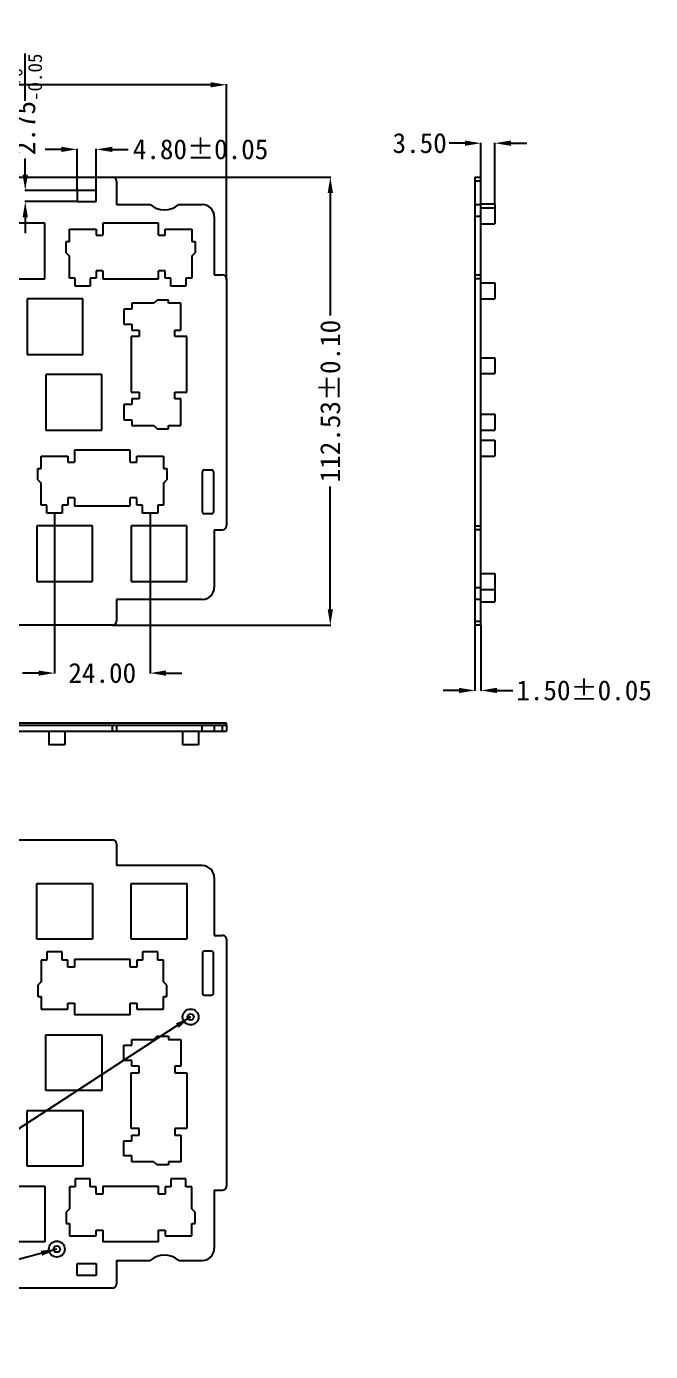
# Model space of a CAD drawing. Header units: millimetres. Extents: x -190 to 224, y -99 to 244.
# Drawn here: x 67.5 to 224.1, y -93.9 to 238.8 of the extents above; entities that cross this region are included whole.
import ezdxf

# ---------------------------------------------------------------- set-up
doc = ezdxf.new("R2010")
doc.units = ezdxf.units.MM
doc.header["$LTSCALE"] = 16.335
doc.header["$PDMODE"] = 3
doc.header["$PDSIZE"] = 0.3125
doc.layers.get('0').update_dxf_attribs({"linetype": 'CONTINUOUS'})
doc.layers.get('Defpoints').update_dxf_attribs({"linetype": 'CONTINUOUS'})
doc.styles.get("Standard").update_dxf_attribs({"font": ''})
doc.styles.get('Standard').set_extended_font_data('SimSun')
doc.dimstyles.get("Standard").update_dxf_attribs({"dimtxt": 0.15625, "dimasz": 0.1875, "dimexe": 0.125, "dimexo": 0.0625, "dimtad": 0, "dimtih": 1, "dimtoh": 1, "dimdsep": 46, "dimtxsty": 'Standard', "dimcen": 0.09, "dimazin": 2, "dimtp": 0.01, "dimtm": 0.01, "dimtfac": 1, "dimtofl": 0, "dimtmove": 0, "dimatfit": 3, "dimfxl": 1, "dimtolj": 1, "dimarcsym": 0})

# ---------------------------------------------------------------- blocks, each defined once
blk = doc.blocks.new('*D4')
at = {"color": 252, "lineweight": -2, "transparency": 16777216}
for p, q in [((180.01, 88.43), (180.01, 71.96)), ((181.51, 88.43), (181.51, 71.96)), ((176.01, 72.09), (172.01, 72.09)), ((185.51, 72.09), (189.51, 72.09))]:
    blk.add_line(p, q, dxfattribs=at)
at = {"color": 252, "transparency": 16777216}
for points in [[(176.01, 72.75), (176.01, 71.42), (180.01, 72.09)], [(185.51, 72.75), (185.51, 71.42), (181.51, 72.09)]]:
    blk.add_solid(points, dxfattribs=at)
at = {"layer": 'Defpoints', "color": 0, "transparency": 16777216}
for p in [(180.01, 88.49), (181.51, 88.49), (181.51, 72.09)]:
    blk.add_point(p, dxfattribs=at)
at = {"color": 4, "transparency": 16777216, "insert": (207.39, 72.09), "char_height": 5, "attachment_point": 5}
blk.add_mtext('\\A1;1.50%%P0.05', dxfattribs=at)
blk = doc.blocks.new('*D5')
at = {"color": 252, "lineweight": -2, "transparency": 16777216}
for p, q in [((89.15, 201.03), (143.84, 201.03)), ((143.71, 197.03), (143.71, 166.25)), ((143.71, 92.49), (143.71, 123.27)), ((89.15, 88.49), (143.84, 88.49))]:
    blk.add_line(p, q, dxfattribs=at)
at = {"color": 252, "transparency": 16777216}
for points in [[(143.05, 197.03), (144.38, 197.03), (143.71, 201.03)], [(143.05, 92.49), (144.38, 92.49), (143.71, 88.49)]]:
    blk.add_solid(points, dxfattribs=at)
at = {"layer": 'Defpoints', "color": 0, "transparency": 16777216}
for p in [(89.09, 201.03), (143.71, 201.03), (89.09, 88.49)]:
    blk.add_point(p, dxfattribs=at)
at = {"color": 4, "transparency": 16777216, "insert": (143.71, 144.76), "char_height": 5, "attachment_point": 5, "rotation": 90}
blk.add_mtext('\\A1;112.53%%P0.10', dxfattribs=at)
blk = doc.blocks.new('*D6')
at = {"color": 252, "lineweight": -2, "transparency": 16777216}
for p, q in [((-177.47, 175.17), (-177.47, 224.32)), ((-173.47, 224.19), (-37.69, 224.19)), ((113.66, 224.19), (5.74, 224.19)), ((117.66, 175.17), (117.66, 224.32))]:
    blk.add_line(p, q, dxfattribs=at)
at = {"color": 252, "transparency": 16777216}
for points in [[(-173.47, 224.86), (-173.47, 223.53), (-177.47, 224.19)], [(113.66, 224.86), (113.66, 223.53), (117.66, 224.19)]]:
    blk.add_solid(points, dxfattribs=at)
at = {"layer": 'Defpoints', "color": 0, "transparency": 16777216}
for p in [(117.66, 224.19), (-177.47, 175.11), (117.66, 175.11)]:
    blk.add_point(p, dxfattribs=at)
at = {"color": 4, "transparency": 16777216, "insert": (-15.97, 224.19), "char_height": 5, "attachment_point": 5}
blk.add_mtext('\\A1;295.13%%P0.10', dxfattribs=at)
blk = doc.blocks.new('*D7')
at = {"color": 252, "lineweight": -2, "transparency": 16777216}
for p, q in [((181.51, 194.32), (181.51, 209.65)), ((185.01, 194.32), (185.01, 209.65)), ((177.51, 209.52), (173.51, 209.52)), ((189.01, 209.52), (193.01, 209.52))]:
    blk.add_line(p, q, dxfattribs=at)
at = {"color": 252, "transparency": 16777216}
for points in [[(177.51, 210.19), (177.51, 208.86), (181.51, 209.52)], [(189.01, 210.19), (189.01, 208.86), (185.01, 209.52)]]:
    blk.add_solid(points, dxfattribs=at)
at = {"layer": 'Defpoints', "color": 0, "transparency": 16777216}
for p in [(181.51, 209.52), (181.51, 194.26), (185.01, 194.26)]:
    blk.add_point(p, dxfattribs=at)
at = {"color": 4, "transparency": 16777216, "insert": (166.13, 209.52), "char_height": 5, "attachment_point": 5}
blk.add_mtext('\\A1;3.50', dxfattribs=at)
blk = doc.blocks.new('*D10')
at = {"color": 252, "lineweight": -2, "transparency": 16777216}
for p, q in [((76.19, 207.97), (72.19, 207.97)), ((80.19, 197.71), (80.19, 208.1)), ((84.99, 197.71), (84.99, 208.1)), ((88.99, 207.97), (92.99, 207.97))]:
    blk.add_line(p, q, dxfattribs=at)
at = {"color": 252, "transparency": 16777216}
for points in [[(76.19, 208.64), (76.19, 207.31), (80.19, 207.97)], [(88.99, 208.64), (88.99, 207.31), (84.99, 207.97)]]:
    blk.add_solid(points, dxfattribs=at)
at = {"layer": 'Defpoints', "color": 0, "transparency": 16777216}
for p in [(84.99, 207.97), (80.19, 197.65), (84.99, 197.65)]:
    blk.add_point(p, dxfattribs=at)
at = {"color": 4, "transparency": 16777216, "insert": (111.15, 207.97), "char_height": 5, "attachment_point": 5}
blk.add_mtext('\\A1;4.80%%P0.05', dxfattribs=at)
blk = doc.blocks.new('*D16')
at = {"color": 252, "lineweight": -2, "transparency": 16777216}
for p, q in [((74.49, 116.55), (74.49, 76.32)), ((98.49, 116.55), (98.49, 76.32)), ((70.49, 76.45), (66.49, 76.45)), ((102.49, 76.45), (106.49, 76.45))]:
    blk.add_line(p, q, dxfattribs=at)
at = {"color": 252, "transparency": 16777216}
for points in [[(70.49, 77.11), (70.49, 75.78), (74.49, 76.45)], [(102.49, 77.11), (102.49, 75.78), (98.49, 76.45)]]:
    blk.add_solid(points, dxfattribs=at)
at = {"layer": 'Defpoints', "color": 0, "transparency": 16777216}
for p in [(74.49, 116.61), (98.49, 116.61), (98.49, 76.45)]:
    blk.add_point(p, dxfattribs=at)
at = {"color": 4, "transparency": 16777216, "insert": (86.49, 76.45), "char_height": 5, "attachment_point": 5}
blk.add_mtext('\\A1;24.00', dxfattribs=at)
blk = doc.blocks.new('*D26')
at = {"color": 252, "lineweight": -2, "transparency": 16777216}
for p, q in [((67.16, 201.65), (67.16, 205.65)), ((80.13, 197.65), (67.04, 197.65)), ((80.13, 194.9), (67.04, 194.9)), ((67.16, 190.9), (67.16, 186.9))]:
    blk.add_line(p, q, dxfattribs=at)
at = {"color": 252, "transparency": 16777216}
for points in [[(66.5, 201.65), (67.83, 201.65), (67.16, 197.65)], [(66.5, 190.9), (67.83, 190.9), (67.16, 194.9)]]:
    blk.add_solid(points, dxfattribs=at)
at = {"layer": 'Defpoints', "color": 0, "transparency": 16777216}
for p in [(67.16, 197.65), (80.19, 197.65), (80.19, 194.9)]:
    blk.add_point(p, dxfattribs=at)
at = {"color": 4, "transparency": 16777216, "insert": (67.16, 219.27), "char_height": 5, "attachment_point": 5, "rotation": 90}
blk.add_mtext('\\A1;2.75{\\H0.7x;\\S+0/-0.05;}', dxfattribs=at)

msp = doc.modelspace()

# ---------------------------------------------------------------- linework, layer by layer
at = {"color": 7, "linetype": 'Continuous'}
for p, q in [((27.092, 201.027), (89.092, 201.027)), ((90.092, 200.027), (90.092, 194.11)), ((180.013, 201.027), (180.013, 88.494)), ((180.013, 201.027), (181.513, 201.027)), ((181.513, 200.027), (180.013, 200.027)), ((181.513, 88.494), (181.513, 201.027)), ((84.992, 197.652), (80.192, 197.652)), ((80.192, 197.652), (80.192, 194.902)), ((84.992, 194.902), (84.992, 197.652)), ((80.192, 194.902), (84.992, 194.902)), ((90.092, 194.11), (98.483, 194.11)), ((105.702, 194.11), (111.592, 194.11)), ((180.013, 194.11), (181.513, 194.11)), ((181.513, 194.26), (185.013, 194.26)), ((181.513, 193.26), (185.013, 193.26)), ((185.013, 194.26), (185.013, 189.26)), ((114.592, 191.11), (114.592, 176.46)), ((181.513, 191.11), (180.013, 191.11)), ((72.092, 189.46), (58.092, 189.46)), ((72.092, 175.46), (72.092, 189.46)), ((78.242, 187.96), (84.942, 187.96)), ((78.242, 184.86), (78.242, 187.96)), ((84.942, 187.96), (84.942, 186.46)), ((84.942, 186.46), (86.592, 186.46)), ((100.592, 189.46), (86.592, 189.46)), ((86.592, 189.46), (86.592, 186.46)), ((100.592, 186.46), (100.592, 189.46)), ((100.592, 186.46), (102.242, 186.46)), ((102.242, 187.96), (108.942, 187.96)), ((102.242, 186.46), (102.242, 187.96)), ((108.942, 187.96), (108.942, 184.86)), ((181.513, 189.26), (185.013, 189.26)), ((77.417, 184.86), (78.242, 184.86)), ((77.417, 181.96), (77.417, 184.86)), ((108.942, 184.86), (109.767, 184.86)), ((109.767, 184.86), (109.767, 181.96)), ((77.417, 181.96), (78.242, 181.135)), ((78.242, 175.66), (78.242, 181.135)), ((108.942, 181.135), (109.767, 181.96)), ((108.942, 181.135), (108.942, 175.66)), ((86.592, 177.46), (84.942, 177.46)), ((84.942, 177.46), (84.942, 175.66)), ((86.592, 177.46), (86.592, 175.46)), ((102.242, 177.46), (100.592, 177.46)), ((100.592, 175.46), (100.592, 177.46)), ((102.242, 175.66), (102.242, 177.46)), ((114.592, 176.46), (116.659, 176.46)), ((180.013, 176.46), (181.513, 176.46)), ((58.092, 175.46), (72.092, 175.46)), ((79.692, 175.66), (78.242, 175.66)), ((79.692, 173.61), (79.692, 175.66)), ((83.492, 173.61), (79.692, 173.61)), ((84.942, 175.66), (83.492, 175.66)), ((83.492, 175.66), (83.492, 173.61)), ((86.592, 175.46), (100.592, 175.46)), ((103.692, 175.66), (102.242, 175.66)), ((103.692, 173.61), (103.692, 175.66)), ((107.492, 173.61), (103.692, 173.61)), ((108.942, 175.66), (107.492, 175.66)), ((107.492, 175.66), (107.492, 173.61)), ((117.659, 175.46), (117.659, 113.46)), ((181.513, 175.46), (180.013, 175.46)), ((181.513, 174.46), (185.013, 174.46)), ((185.013, 174.46), (185.013, 170.46)), ((81.622, 170.46), (67.622, 170.46)), ((67.622, 170.46), (67.622, 156.46)), ((81.622, 156.46), (81.622, 170.46)), ((181.513, 170.46), (185.013, 170.46)), ((67.622, 156.46), (81.622, 156.46)), ((181.513, 155.66), (185.013, 155.66)), ((185.013, 155.66), (185.013, 151.66)), ((181.513, 151.66), (185.013, 151.66)), ((181.513, 141.46), (185.013, 141.46)), ((185.013, 141.46), (185.013, 137.46)), ((181.513, 137.46), (185.013, 137.46)), ((181.513, 134.96), (185.013, 134.96)), ((185.013, 134.96), (185.013, 130.96)), ((71.14, 130.96), (77.84, 130.96)), ((71.14, 127.86), (71.14, 130.96)), ((77.84, 130.96), (77.84, 129.46)), ((93.49, 132.46), (79.49, 132.46)), ((79.49, 132.46), (79.49, 129.46)), ((93.49, 129.46), (93.49, 132.46)), ((95.14, 130.96), (101.84, 130.96)), ((95.14, 129.46), (95.14, 130.96)), ((101.84, 130.96), (101.84, 127.86)), ((181.513, 130.96), (185.013, 130.96)), ((70.315, 127.86), (71.14, 127.86)), ((70.315, 124.96), (70.315, 127.86)), ((77.84, 129.46), (79.49, 129.46)), ((93.49, 129.46), (95.14, 129.46)), ((101.84, 127.86), (102.665, 127.86)), ((102.665, 127.86), (102.665, 124.96)), ((111.609, 116.96), (111.609, 126.96)), ((112.109, 127.46), (113.909, 127.46)), ((114.409, 126.96), (114.409, 116.96)), ((70.315, 124.96), (71.14, 124.135)), ((71.14, 118.66), (71.14, 124.135)), ((101.84, 124.135), (102.665, 124.96)), ((101.84, 124.135), (101.84, 118.66)), ((79.49, 120.46), (77.84, 120.46)), ((77.84, 120.46), (77.84, 118.66)), ((79.49, 120.46), (79.49, 118.46)), ((95.14, 120.46), (93.49, 120.46)), ((93.49, 118.46), (93.49, 120.46)), ((95.14, 118.66), (95.14, 120.46)), ((72.59, 118.66), (71.14, 118.66)), ((72.59, 116.61), (72.59, 118.66)), ((76.39, 116.61), (72.59, 116.61)), ((77.84, 118.66), (76.39, 118.66)), ((76.39, 118.66), (76.39, 116.61)), ((79.49, 118.46), (93.49, 118.46)), ((96.59, 118.66), (95.14, 118.66)), ((96.59, 116.61), (96.59, 118.66)), ((100.39, 116.61), (96.59, 116.61)), ((101.84, 118.66), (100.39, 118.66)), ((100.39, 118.66), (100.39, 116.61)), ((84.042, 113.46), (70.042, 113.46)), ((70.042, 113.46), (70.042, 99.46)), ((84.042, 99.46), (84.042, 113.46)), ((107.712, 113.46), (93.712, 113.46)), ((93.712, 113.46), (93.712, 99.46)), ((107.712, 99.46), (107.712, 113.46)), ((113.909, 116.46), (112.109, 116.46)), ((180.013, 113.46), (181.513, 113.46)), ((114.592, 112.46), (116.659, 112.46)), ((114.592, 112.46), (114.592, 97.96)), ((181.513, 112.46), (180.013, 112.46)), ((181.513, 101.46), (185.013, 101.46)), ((185.013, 101.46), (185.013, 94.36)), ((70.042, 99.46), (84.042, 99.46)), ((93.712, 99.46), (107.712, 99.46)), ((180.013, 97.96), (181.513, 97.96)), ((181.513, 97.46), (185.013, 97.46)), ((111.592, 94.96), (90.092, 94.96)), ((90.092, 94.96), (90.092, 89.494)), ((181.513, 94.96), (180.013, 94.96)), ((181.513, 94.36), (185.013, 94.36)), ((89.092, 88.494), (27.092, 88.494)), ((180.013, 89.494), (181.513, 89.494)), ((181.513, 88.494), (180.013, 88.494)), ((-177.475, 63.394), (117.659, 63.394)), ((89.092, 61.894), (89.092, 63.394)), ((90.092, 63.394), (90.092, 61.894)), ((111.592, 61.894), (111.592, 63.394)), ((114.592, 63.394), (114.592, 61.894)), ((116.659, 61.894), (116.659, 63.394)), ((117.659, 63.394), (117.659, 61.894)), ((-177.475, 61.894), (117.659, 61.894)), ((73.092, 61.894), (73.092, 58.394)), ((77.092, 61.894), (77.092, 58.394)), ((106.659, 61.894), (106.659, 58.394)), ((110.659, 61.894), (110.659, 58.394)), ((77.092, 58.394), (73.092, 58.394)), ((110.659, 58.394), (106.659, 58.394)), ((27.092, 34.559), (89.092, 34.559)), ((90.092, 33.559), (90.092, 28.093)), ((111.592, 28.093), (90.092, 28.093)), ((70.042, 23.593), (84.042, 23.593)), ((70.042, 9.593), (70.042, 23.593)), ((84.042, 23.593), (84.042, 9.593)), ((93.712, 23.593), (107.712, 23.593)), ((93.712, 9.593), (93.712, 23.593)), ((107.712, 23.593), (107.712, 9.593)), ((114.592, 25.093), (114.592, 10.593)), ((114.592, 10.593), (116.659, 10.593)), ((84.042, 9.593), (70.042, 9.593)), ((107.712, 9.593), (93.712, 9.593)), ((117.659, 9.593), (117.659, -52.407)), ((72.59, 4.393), (71.14, 4.393)), ((71.14, 4.393), (71.14, -1.082)), ((76.39, 6.443), (72.59, 6.443)), ((72.59, 6.443), (72.59, 4.393)), ((76.39, 4.393), (76.39, 6.443)), ((77.84, 4.393), (76.39, 4.393)), ((77.84, 2.593), (77.84, 4.393)), ((79.49, 4.593), (93.49, 4.593)), ((79.49, 4.593), (79.49, 2.593)), ((93.49, 2.593), (93.49, 4.593)), ((96.59, 4.393), (95.14, 4.393)), ((95.14, 4.393), (95.14, 2.593)), ((100.39, 6.443), (96.59, 6.443)), ((96.59, 6.443), (96.59, 4.393)), ((100.39, 4.393), (100.39, 6.443)), ((101.84, 4.393), (100.39, 4.393)), ((101.84, -1.082), (101.84, 4.393)), ((111.609, 6.093), (111.609, -3.907)), ((113.909, 6.593), (112.109, 6.593)), ((114.409, -3.907), (114.409, 6.093)), ((79.49, 2.593), (77.84, 2.593)), ((95.14, 2.593), (93.49, 2.593)), ((71.14, -1.082), (70.315, -1.907)), ((70.315, -1.907), (70.315, -4.807)), ((102.665, -1.907), (101.84, -1.082)), ((102.665, -4.807), (102.665, -1.907)), ((70.315, -4.807), (71.14, -4.807)), ((71.14, -4.807), (71.14, -7.907)), ((77.84, -6.407), (79.49, -6.407)), ((77.84, -7.907), (77.84, -6.407)), ((79.49, -6.407), (79.49, -9.407)), ((93.49, -6.407), (95.14, -6.407)), ((93.49, -9.407), (93.49, -6.407)), ((95.14, -6.407), (95.14, -7.907)), ((101.84, -4.807), (102.665, -4.807)), ((101.84, -7.907), (101.84, -4.807)), ((112.109, -4.407), (113.909, -4.407)), ((71.14, -7.907), (77.84, -7.907)), ((93.49, -9.407), (79.49, -9.407)), ((95.14, -7.907), (101.84, -7.907)), ((67.622, -33.407), (81.622, -33.407)), ((67.622, -47.407), (67.622, -33.407)), ((81.622, -33.407), (81.622, -47.407)), ((81.622, -47.407), (67.622, -47.407)), ((58.092, -52.407), (72.092, -52.407)), ((72.092, -52.407), (72.092, -66.407)), ((79.692, -52.607), (78.242, -52.607)), ((78.242, -52.607), (78.242, -58.082)), ((83.492, -50.557), (79.692, -50.557)), ((79.692, -50.557), (79.692, -52.607)), ((83.492, -52.607), (83.492, -50.557)), ((84.942, -52.607), (83.492, -52.607)), ((84.942, -54.407), (84.942, -52.607)), ((86.592, -52.407), (100.592, -52.407)), ((86.592, -52.407), (86.592, -54.407)), ((100.592, -54.407), (100.592, -52.407)), ((103.692, -52.607), (102.242, -52.607)), ((102.242, -52.607), (102.242, -54.407)), ((107.492, -50.557), (103.692, -50.557)), ((103.692, -50.557), (103.692, -52.607)), ((107.492, -52.607), (107.492, -50.557)), ((108.942, -52.607), (107.492, -52.607)), ((108.942, -58.082), (108.942, -52.607)), ((86.592, -54.407), (84.942, -54.407)), ((102.242, -54.407), (100.592, -54.407)), ((114.592, -53.407), (116.659, -53.407)), ((114.592, -53.407), (114.592, -68.057)), ((78.242, -58.082), (77.417, -58.907)), ((77.417, -58.907), (77.417, -61.807)), ((109.767, -58.907), (108.942, -58.082)), ((109.767, -61.807), (109.767, -58.907)), ((77.417, -61.807), (78.242, -61.807)), ((78.242, -61.807), (78.242, -64.907)), ((108.942, -61.807), (109.767, -61.807)), ((108.942, -64.907), (108.942, -61.807)), ((72.092, -66.407), (58.092, -66.407)), ((78.242, -64.907), (84.942, -64.907)), ((84.942, -63.407), (86.592, -63.407)), ((84.942, -64.907), (84.942, -63.407)), ((86.592, -63.407), (86.592, -66.407)), ((100.592, -66.407), (86.592, -66.407)), ((100.592, -63.407), (102.242, -63.407)), ((100.592, -66.407), (100.592, -63.407)), ((102.242, -63.407), (102.242, -64.907)), ((102.242, -64.907), (108.942, -64.907)), ((80.192, -71.849), (84.992, -71.849)), ((80.192, -74.799), (80.192, -71.849)), ((84.992, -71.849), (84.992, -74.799)), ((90.092, -71.057), (98.483, -71.057)), ((90.092, -71.057), (90.092, -76.974)), ((105.702, -71.057), (111.592, -71.057)), ((84.992, -74.799), (80.192, -74.799)), ((89.092, -77.974), (27.092, -77.974))]:
    msp.add_line(p, q, dxfattribs=at)
at = {"color": 1, "linetype": 'Continuous'}
for p, q in [((100.222, 170.135), (99.397, 169.31)), ((103.122, 170.135), (100.222, 170.135)), ((103.122, 169.31), (103.122, 170.135)), ((93.922, 167.86), (91.872, 167.86)), ((91.872, 167.86), (91.872, 164.06)), ((99.397, 169.31), (93.922, 169.31)), ((93.922, 169.31), (93.922, 167.86)), ((106.222, 169.31), (103.122, 169.31)), ((106.222, 162.61), (106.222, 169.31)), ((91.872, 164.06), (93.922, 164.06)), ((93.922, 164.06), (93.922, 162.61)), ((95.722, 160.96), (93.722, 160.96)), ((93.722, 160.96), (93.722, 146.96)), ((93.922, 162.61), (95.722, 162.61)), ((95.722, 162.61), (95.722, 160.96)), ((104.722, 162.61), (106.222, 162.61)), ((104.722, 160.96), (104.722, 162.61)), ((107.722, 160.96), (104.722, 160.96)), ((107.722, 146.96), (107.722, 160.96)), ((86.337, 151.46), (72.337, 151.46)), ((72.337, 151.46), (72.337, 137.46)), ((86.337, 137.46), (86.337, 151.46)), ((93.722, 146.96), (95.722, 146.96)), ((95.722, 146.96), (95.722, 145.31)), ((104.722, 146.96), (107.722, 146.96)), ((104.722, 145.31), (104.722, 146.96)), ((93.922, 143.86), (91.872, 143.86)), ((91.872, 143.86), (91.872, 140.06)), ((95.722, 145.31), (93.922, 145.31)), ((93.922, 145.31), (93.922, 143.86)), ((106.222, 145.31), (104.722, 145.31)), ((106.222, 138.61), (106.222, 145.31)), ((91.872, 140.06), (93.922, 140.06)), ((93.922, 140.06), (93.922, 138.61)), ((72.337, 137.46), (86.337, 137.46)), ((93.922, 138.61), (99.397, 138.61)), ((99.397, 138.61), (100.222, 137.785)), ((100.222, 137.785), (103.122, 137.785)), ((103.122, 138.61), (106.222, 138.61)), ((103.122, 137.785), (103.122, 138.61)), ((72.337, -14.407), (86.337, -14.407)), ((72.337, -28.407), (72.337, -14.407)), ((86.337, -14.407), (86.337, -28.407)), ((93.922, -15.557), (99.397, -15.557)), ((93.922, -17.007), (93.922, -15.557)), ((100.222, -14.732), (99.397, -15.557)), ((100.222, -14.732), (103.122, -14.732)), ((103.122, -14.732), (103.122, -15.557)), ((103.122, -15.557), (106.222, -15.557)), ((106.222, -15.557), (106.222, -22.257)), ((91.872, -17.007), (93.922, -17.007)), ((91.872, -20.807), (91.872, -17.007)), ((93.922, -20.807), (91.872, -20.807)), ((93.922, -22.257), (93.922, -20.807)), ((95.722, -22.257), (93.922, -22.257)), ((95.722, -23.907), (95.722, -22.257)), ((106.222, -22.257), (104.722, -22.257)), ((104.722, -22.257), (104.722, -23.907)), ((93.722, -23.907), (95.722, -23.907)), ((93.722, -37.907), (93.722, -23.907)), ((104.722, -23.907), (107.722, -23.907)), ((107.722, -23.907), (107.722, -37.907)), ((86.337, -28.407), (72.337, -28.407)), ((95.722, -37.907), (93.722, -37.907)), ((93.922, -39.557), (95.722, -39.557)), ((93.922, -41.007), (93.922, -39.557)), ((95.722, -39.557), (95.722, -37.907)), ((107.722, -37.907), (104.722, -37.907)), ((104.722, -37.907), (104.722, -39.557)), ((104.722, -39.557), (106.222, -39.557)), ((106.222, -39.557), (106.222, -46.257)), ((91.872, -41.007), (93.922, -41.007)), ((91.872, -44.807), (91.872, -41.007)), ((93.922, -44.807), (91.872, -44.807)), ((93.922, -46.257), (93.922, -44.807)), ((99.397, -46.257), (93.922, -46.257)), ((99.397, -46.257), (100.222, -47.082)), ((106.222, -46.257), (103.122, -46.257)), ((103.122, -46.257), (103.122, -47.082)), ((103.122, -47.082), (100.222, -47.082))]:
    msp.add_line(p, q, dxfattribs=at)
at = {"color": 1}
msp.add_line((117.659, 63.894), (-177.475, 63.894), dxfattribs=at)
msp.add_line((117.659, 63.394), (117.659, 63.894))
at = {"color": 2, "linetype": 'Continuous'}
for centre, radius in [((108.659, -9.907), 2), ((108.659, -9.907), 0.8), ((75.092, -68.207), 2), ((75.092, -68.207), 0.8)]:
    msp.add_circle(centre, radius, dxfattribs=at)
at = {"color": 7, "linetype": 'Continuous'}
for centre, radius, start, end in [((89.092, 200.027), 1, 0, 90), ((102.092, 198.26), 5.5, 228.98567, 311.01433), ((111.592, 191.11), 3, 0, 90), ((116.659, 175.46), 1, 0, 90), ((112.109, 126.96), 0.5, 90, 180), ((113.909, 126.96), 0.5, 0, 90), ((112.109, 116.96), 0.5, 180, 270), ((113.909, 116.96), 0.5, 270, 0), ((116.659, 113.46), 1, 270, 0), ((111.592, 97.96), 3, 270, 0), ((89.092, 89.494), 1, 270, 0), ((89.092, 33.559), 1, 0, 90), ((111.592, 25.093), 3, 0, 90), ((116.659, 9.593), 1, 0, 90), ((112.109, 6.093), 0.5, 90, 180), ((113.909, 6.093), 0.5, 0, 90), ((112.109, -3.907), 0.5, 180, 270), ((113.909, -3.907), 0.5, 270, 0), ((116.659, -52.407), 1, 270, 0), ((102.092, -75.207), 5.5, 48.98567, 131.01433), ((111.592, -68.057), 3, 270, 0), ((89.092, -76.974), 1, 270, 0)]:
    msp.add_arc(centre, radius, start, end, dxfattribs=at)

# ---------------------------------------------------------------- dimensions: what is measured, and where the dimension line sits
for base, p1, p2, text, picture, middle in [((67.165, 197.652), (80.192, 194.902), (80.192, 197.652), '<>{\\H0.7x;\\S+0/-0.05;}', '*D26', (67.165, 219.268)), ((143.713, 201.027), (89.092, 88.494), (89.092, 201.027), '<>%%P0.10', '*D5', (143.713, 144.76))]:
    dim = msp.add_linear_dim(base=base, p1=p1, p2=p2, angle=90, text=text, dimstyle='Standard', override={"dimtxt": 5, "dimasz": 4, "dimtih": 0, "dimtoh": 0, "dimzin": 0, "dimcen": 1, "dimclrd": 252, "dimclre": 252, "dimclrt": 4, "dimadec": 0, "dimazin": 0, "dimtp": 0, "dimtm": 0, "dimtzin": 0})
    dim.commit()
    dim.dimension.update_dxf_attribs({"geometry": picture, "text_midpoint": middle})
dim = msp.add_linear_dim(base=(117.659, 224.192), p1=(-177.475, 175.11), p2=(117.659, 175.11), text='<>%%P0.10', dimstyle='Standard', override={"dimtxt": 5, "dimasz": 4, "dimtih": 0, "dimtoh": 0, "dimzin": 0, "dimcen": 1, "dimclrd": 252, "dimclre": 252, "dimclrt": 4, "dimadec": 0, "dimazin": 0, "dimtp": 0, "dimtm": 0, "dimtzin": 0})
dim.commit()
dim.dimension.update_dxf_attribs({"geometry": '*D6', "text_midpoint": (-15.972, 224.192), "dimtype": 160})
for base, p1, p2, picture, middle in [((84.992, 207.974), (80.192, 197.652), (84.992, 197.652), '*D10', (111.145, 207.974)), ((181.513, 72.088), (180.013, 88.494), (181.513, 88.494), '*D4', (207.387, 72.088))]:
    dim = msp.add_linear_dim(base=base, p1=p1, p2=p2, text='<>%%P0.05', dimstyle='Standard', override={"dimtxt": 5, "dimasz": 4, "dimtih": 0, "dimtoh": 0, "dimzin": 0, "dimcen": 1, "dimclrd": 252, "dimclre": 252, "dimclrt": 4, "dimadec": 0, "dimazin": 0, "dimtp": 0, "dimtm": 0, "dimtzin": 0})
    dim.commit()
    dim.dimension.update_dxf_attribs({"geometry": picture, "text_midpoint": middle})
for base, p1, p2, picture, middle in [((181.513, 209.524), (185.013, 194.26), (181.513, 194.26), '*D7', (166.128, 209.524)), ((98.49, 76.448), (74.49, 116.61), (98.49, 116.61), '*D16', (86.49, 76.448))]:
    dim = msp.add_linear_dim(base=base, p1=p1, p2=p2, dimstyle='Standard', override={"dimtxt": 5, "dimasz": 4, "dimtih": 0, "dimtoh": 0, "dimzin": 0, "dimcen": 1, "dimclrd": 252, "dimclre": 252, "dimclrt": 4, "dimadec": 0, "dimazin": 0, "dimtp": 0, "dimtm": 0, "dimtzin": 0})
    dim.commit()
    dim.dimension.update_dxf_attribs({"geometry": picture, "text_midpoint": middle})

# ---------------------------------------------------------------- leaders
for points in [[(108.659, -9.907), (-20.421, -93.919)], [(75.092, -68.207), (-20.421, -93.919)]]:
    msp.add_leader(points, dimstyle='Standard', override={"dimtxt": 5, "dimasz": 4, "dimgap": 0.625, "dimtad": 0, "dimtih": 0, "dimtoh": 0, "dimzin": 0, "dimcen": 1, "dimclrd": 252, "dimclre": 252, "dimclrt": 4, "dimadec": 0, "dimazin": 0, "dimtp": 0, "dimtm": 0, "dimtzin": 0})

doc.saveas('drawing.dxf')
